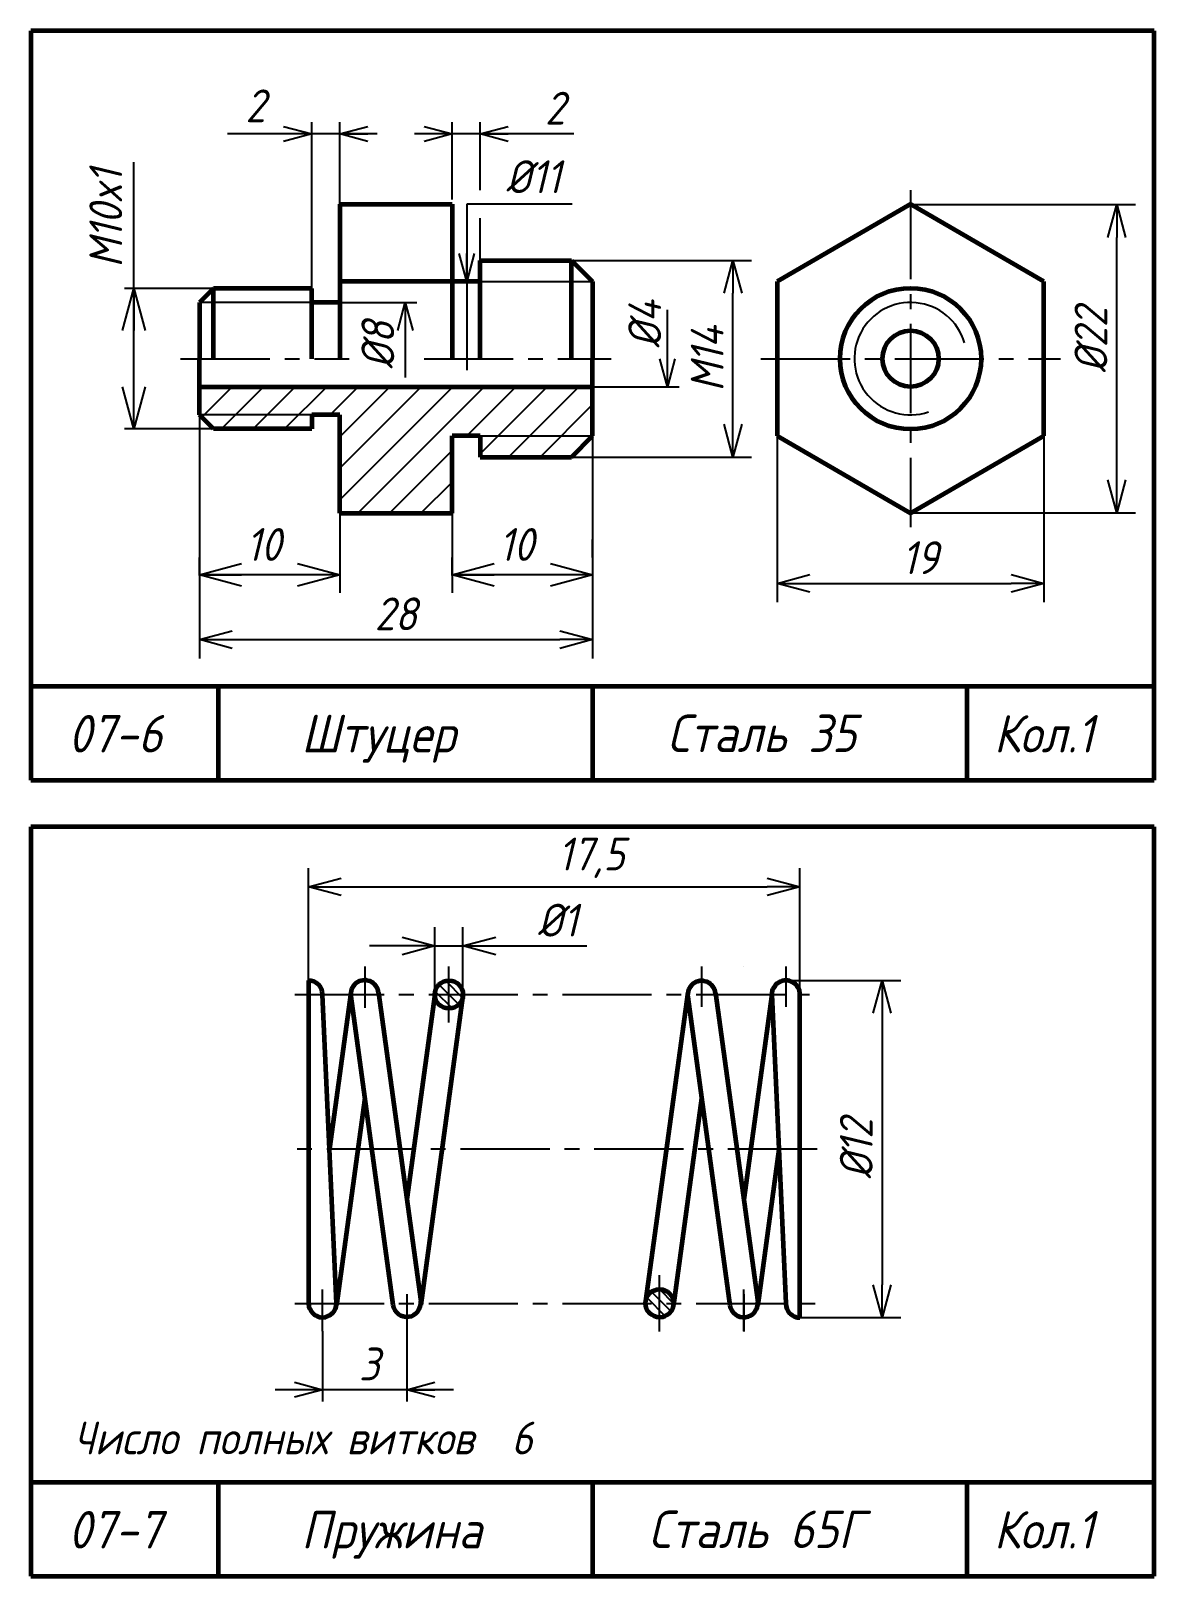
# Model space of a CAD drawing. Header units: millimetres. Extents: x -255 to 513, y 132 to 472.
# Drawn here: x 135 to 255, y 307 to 472 of the extents above; entities that cross this region are included whole.
import ezdxf

# ---------------------------------------------------------------- set-up
doc = ezdxf.new("R2010")
doc.units = ezdxf.units.MM
doc.header["$LTSCALE"] = 0.5
doc.linetypes.add('CENTER2', pattern=[28.575, 19.05, -3.175, 3.175, -3.175])
doc.layers.get('Defpoints').update_dxf_attribs({"color": 5})
doc.styles.get("Standard").update_dxf_attribs({"font": 'isocpeui.ttf', "width": 0.9})
doc.dimstyles.new('Standart 1', dxfattribs={"dimtxt": 3.5, "dimasz": 3.5, "dimexe": 2, "dimexo": 0, "dimgap": 1, "dimtad": 1, "dimtoh": 1, "dimdec": 0, "dimtxsty": 'Standard', "dimblk": 'OPEN30', "dimcen": 2.5, "dimadec": 0, "dimazin": 0, "dimtfac": 1, "dimtdec": 0, "dimtmove": 0, "dimatfit": 3, "dimldrblk": 'DOTSMALL', "dimfxl": 0, "dimarcsym": 0})
pattern_1 = [(135, (-20, 287), (-0.561266, -0.561266), [])]

# ---------------------------------------------------------------- blocks, each defined once
blk = doc.blocks.new('_Open30')
at = {"color": 0, "linetype": 'ByBlock', "lineweight": -2}
for p, q in [((-1, 0.268), (0, 0)), ((0, 0), (-1, -0.268)), ((0, 0), (-1, 0))]:
    blk.add_line(p, q, dxfattribs=at)
blk = doc.blocks.new('*D89')
at = {"color": 0, "lineweight": -2}
for p, q in [((164.66, 369.1), (164.66, 382.6)), ((217.16, 369.1), (217.16, 382.6)), ((168.16, 380.6), (213.66, 380.6))]:
    blk.add_line(p, q, dxfattribs=at)
at = {"layer": 'Defpoints', "color": 0}
for p in [(217.16, 380.6), (164.66, 369.1), (217.16, 369.1)]:
    blk.add_point(p, dxfattribs=at)
at = {"color": 0, "lineweight": -2, "xscale": 3.5, "yscale": 3.5, "zscale": 3.5, "rotation": 180}
blk.add_blockref('_Open30', (164.66, 380.6), dxfattribs=at)
at = {"color": 0, "lineweight": -2, "xscale": 3.5, "yscale": 3.5, "zscale": 3.5}
blk.add_blockref('_Open30', (217.16, 380.6), dxfattribs=at)
at = {"color": 0, "lineweight": -3, "insert": (194.88, 383.7), "char_height": 3.5, "attachment_point": 5}
blk.add_mtext('17,5', dxfattribs=at)
blk = doc.blocks.new('_DotSmall')
at = {"color": 0, "linetype": 'ByBlock', "const_width": 0.5}
blk.add_lwpolyline([(-0.0625, 0, 1), (0.0625, 0, 1)], format="xyb", close=True, dxfattribs=at)
blk = doc.blocks.new('*D90')
at = {"color": 0, "lineweight": -2}
for p, q in [((215.66, 370.6), (227.93, 370.6)), ((225.93, 367.1), (225.93, 338.1)), ((217.16, 334.6), (227.93, 334.6))]:
    blk.add_line(p, q, dxfattribs=at)
at = {"layer": 'Defpoints', "color": 0}
for p in [(215.66, 370.6), (217.16, 334.6), (225.93, 334.6)]:
    blk.add_point(p, dxfattribs=at)
at = {"color": 0, "lineweight": -2, "xscale": 3.5, "yscale": 3.5, "zscale": 3.5}
for p, rotation in [((225.93, 370.6), 90), ((225.93, 334.6), 270)]:
    blk.add_blockref('_Open30', p, dxfattribs=dict(at, rotation=rotation))
at = {"color": 0, "lineweight": -3, "insert": (223.18, 352.63), "char_height": 3.5, "attachment_point": 5, "rotation": 90}
blk.add_mtext('%%c12', dxfattribs=at)
blk = doc.blocks.new('*D91')
at = {"color": 0, "lineweight": -2}
for p, q in [((153, 431), (153, 405)), ((195, 428.75), (195, 405)), ((156.5, 407), (191.5, 407))]:
    blk.add_line(p, q, dxfattribs=at)
at = {"layer": 'Defpoints', "color": 0}
for p in [(153, 431), (195, 428.75), (195, 407)]:
    blk.add_point(p, dxfattribs=at)
at = {"color": 0, "lineweight": -2, "xscale": 3.5, "yscale": 3.5, "zscale": 3.5, "rotation": 180}
blk.add_blockref('_Open30', (153, 407), dxfattribs=at)
at = {"color": 0, "lineweight": -2, "xscale": 3.5, "yscale": 3.5, "zscale": 3.5}
blk.add_blockref('_Open30', (195, 407), dxfattribs=at)
at = {"color": 0, "lineweight": -3, "insert": (174, 409.75), "char_height": 3.5, "attachment_point": 5}
blk.add_mtext('28', dxfattribs=at)
blk = doc.blocks.new('*D92')
at = {"color": 0, "lineweight": -2}
for p, q in [((228.98, 453.45), (253, 453.45)), ((251, 424.05), (251, 449.95)), ((228.98, 420.55), (253, 420.55))]:
    blk.add_line(p, q, dxfattribs=at)
at = {"layer": 'Defpoints', "color": 0}
for p in [(228.98, 453.45), (251, 453.45), (228.98, 420.55)]:
    blk.add_point(p, dxfattribs=at)
at = {"color": 0, "lineweight": -2, "xscale": 3.5, "yscale": 3.5, "zscale": 3.5}
for p, rotation in [((251, 453.45), 90), ((251, 420.55), 270)]:
    blk.add_blockref('_Open30', p, dxfattribs=dict(at, rotation=rotation))
at = {"color": 0, "lineweight": -3, "insert": (248.25, 439), "char_height": 3.5, "attachment_point": 5, "rotation": 90}
blk.add_mtext('%%c22', dxfattribs=at)
blk = doc.blocks.new('*D93')
at = {"color": 0, "lineweight": -2}
for p, q in [((214.73, 428.77), (214.73, 411)), ((243.23, 428.77), (243.23, 411)), ((218.23, 413), (239.73, 413))]:
    blk.add_line(p, q, dxfattribs=at)
at = {"layer": 'Defpoints', "color": 0}
for p in [(214.73, 428.77), (243.23, 428.77), (243.23, 413)]:
    blk.add_point(p, dxfattribs=at)
at = {"color": 0, "lineweight": -2, "xscale": 3.5, "yscale": 3.5, "zscale": 3.5, "rotation": 180}
blk.add_blockref('_Open30', (214.73, 413), dxfattribs=at)
at = {"color": 0, "lineweight": -2, "xscale": 3.5, "yscale": 3.5, "zscale": 3.5}
blk.add_blockref('_Open30', (243.23, 413), dxfattribs=at)
at = {"color": 0, "lineweight": -3, "insert": (230, 415.75), "char_height": 3.5, "attachment_point": 5}
blk.add_mtext('19', dxfattribs=at)
blk = doc.blocks.new('*D96')
at = {"color": 0, "lineweight": -2}
for p, q in [((192.75, 447.5), (212, 447.5)), ((210, 430), (210, 444)), ((192.75, 426.5), (212, 426.5))]:
    blk.add_line(p, q, dxfattribs=at)
at = {"layer": 'Defpoints', "color": 0}
for p in [(192.75, 447.5), (210, 447.5), (192.75, 426.5)]:
    blk.add_point(p, dxfattribs=at)
at = {"color": 0, "lineweight": -2, "xscale": 3.5, "yscale": 3.5, "zscale": 3.5}
for p, rotation in [((210, 447.5), 90), ((210, 426.5), 270)]:
    blk.add_blockref('_Open30', p, dxfattribs=dict(at, rotation=rotation))
at = {"color": 0, "lineweight": -3, "insert": (207.25, 437), "char_height": 3.5, "attachment_point": 5, "rotation": 90}
blk.add_mtext('M14', dxfattribs=at)
blk = doc.blocks.new('*D97')
at = {"color": 0, "lineweight": -2}
for p, q in [((178.16, 369.09), (178.16, 376.29)), ((181.16, 369.03), (181.16, 376.29)), ((174.66, 374.29), (171.16, 374.29)), ((178.16, 374.29), (181.16, 374.29)), ((184.66, 374.29), (194.4, 374.29))]:
    blk.add_line(p, q, dxfattribs=at)
at = {"layer": 'Defpoints', "color": 0}
for p in [(181.16, 374.29), (178.16, 369.09), (181.16, 369.03)]:
    blk.add_point(p, dxfattribs=at)
at = {"color": 0, "lineweight": -2, "xscale": 3.5, "yscale": 3.5, "zscale": 3.5}
blk.add_blockref('_Open30', (178.16, 374.29), dxfattribs=at)
at = {"color": 0, "lineweight": -2, "xscale": 3.5, "yscale": 3.5, "zscale": 3.5, "rotation": 180}
blk.add_blockref('_Open30', (181.16, 374.29), dxfattribs=at)
at = {"color": 0, "lineweight": -3, "insert": (191.28, 377.04), "char_height": 3.5, "attachment_point": 5}
blk.add_mtext('%%c1', dxfattribs=at)

msp = doc.modelspace()

# ---------------------------------------------------------------- hatches: boundary and pattern name
at = {"lineweight": -3}
h = msp.add_hatch(dxfattribs=at)
h.set_pattern_fill('ANSI31', scale=0.75, style=0)
h.set_pattern_definition([(45, (-20, 372), (-1.683798, 1.683798), [])])
h.paths.add_polyline_path([(165, 429.5), (165, 431), (153, 431), (154.5, 429.5)], flags=17)
h.paths.add_polyline_path([(165, 431), (168, 431), (168, 420.5), (180, 420.5), (180, 421), (180, 428.75), (183, 428.75), (195, 428.75), (195, 434), (153, 434), (153, 431)])
h.paths.add_polyline_path([(183, 428.75), (183, 426.5), (192.75, 426.5), (195, 428.75)], flags=17)
h = msp.add_hatch(dxfattribs=at)
h.set_pattern_fill('ANSI31', scale=0.25, angle=90, style=0)
h.set_pattern_definition(pattern_1)
edge = h.paths.add_edge_path()
edge.add_arc((179.66, 369.1), 1.5, 0, 360)
h = msp.add_hatch(dxfattribs=at)
h.set_pattern_fill('ANSI31', scale=0.25, angle=90, style=0)
h.set_pattern_definition(pattern_1)
edge = h.paths.add_edge_path()
edge.add_arc((202.16, 336.13), 1.5, 0, 360)

# ---------------------------------------------------------------- linework, layer by layer
at = {"color": 7, "lineweight": 60}
for p, q in [((255, 472), (135, 472)), ((135, 472), (135, 392)), ((255, 392), (255, 472)), ((168, 453.5), (168, 437)), ((168, 453.5), (180, 453.5)), ((180, 453.5), (180, 437)), ((228.98, 453.5), (214.73, 445.23)), ((243.23, 445.23), (228.98, 453.5)), ((183, 447.5), (192.75, 447.5)), ((183, 437), (183, 447.5)), ((192.75, 447.5), (195, 445.25)), ((192.75, 437), (192.75, 447.5)), ((154.5, 444.5), (153, 443)), ((165, 444.5), (154.5, 444.5)), ((154.5, 437), (154.5, 444.5)), ((165, 437), (165, 444.5)), ((183, 445.23), (168, 445.23)), ((195, 445.25), (195, 437)), ((214.73, 445.23), (214.73, 428.77)), ((243.23, 428.77), (243.23, 445.23)), ((153, 443), (153, 437)), ((168, 443), (165, 443)), ((153, 431), (153, 437)), ((195, 428.75), (195, 437)), ((153, 434), (195, 434)), ((154.5, 429.5), (153, 431)), ((168, 431), (165, 431)), ((165, 431), (165, 429.5)), ((168, 420.5), (168, 431)), ((165, 429.5), (154.5, 429.5)), ((183, 428.75), (180, 428.75)), ((180, 420.5), (180, 428.75)), ((183, 428.75), (183, 426.5)), ((192.75, 426.5), (195, 428.75)), ((214.73, 428.77), (228.98, 420.5)), ((228.98, 420.5), (243.23, 428.77)), ((183, 426.5), (192.75, 426.5)), ((168, 420.5), (180, 420.5)), ((255, 402), (135, 402)), ((155, 402), (155, 392)), ((195, 402), (195, 392)), ((235, 402), (235, 392)), ((135, 392), (255, 392)), ((255, 387), (135, 387)), ((135, 387), (135, 307)), ((255, 307), (255, 387)), ((169.18, 369.3), (166.91, 352.66)), ((178.16, 369.1), (175.16, 347.25)), ((181.16, 369.03), (176.65, 335.98)), ((205.18, 369.33), (200.68, 336.36)), ((214.16, 369.1), (211.16, 347.2)), ((170.66, 358.02), (167.65, 335.92)), ((206.66, 357.99), (203.65, 335.96)), ((214.91, 352.54), (212.65, 335.96)), ((255, 317), (135, 317)), ((155, 317), (155, 307)), ((195, 317), (195, 307)), ((235, 317), (235, 307)), ((135, 307), (255, 307))]:
    msp.add_line(p, q, dxfattribs=at)
at = {"color": 7, "lineweight": -3}
for p, q in [((165, 444.5), (165, 462.25)), ((168, 453.5), (168, 462.25)), ((180, 454), (180, 462.25)), ((183, 455), (183, 462.25)), ((172, 461), (156, 461)), ((193, 461), (176, 461)), ((146, 434), (146, 458)), ((192.82, 453.51), (181.56, 453.51)), ((181.56, 453.51), (181.56, 435.76)), ((183, 447), (183, 452)), ((154.5, 444.5), (145, 444.5)), ((183, 445.25), (195, 445.25)), ((165, 443), (153, 443)), ((168, 443), (176.25, 443)), ((203, 434), (203, 442.23)), ((175, 440), (175, 435)), ((195, 434), (204.25, 434)), ((165, 431), (153, 431)), ((154.5, 429.5), (145, 429.5)), ((153, 429.96), (153, 410.29)), ((183, 428.75), (195, 428.75)), ((195, 428.75), (195, 410.15)), ((168, 421), (168, 412)), ((180, 421), (180, 412)), ((168, 413.91), (153, 413.91)), ((195, 413.91), (180, 413.91)), ((170.66, 372.1), (170.66, 367.69)), ((179.66, 366.1), (179.66, 372.1)), ((206.66, 372.1), (206.66, 367.77)), ((215.66, 372.1), (215.66, 367.77)), ((202.16, 333.13), (202.16, 339.13)), ((166.16, 333.14), (166.16, 337.6)), ((175.16, 337.1), (175.16, 333.13)), ((211.16, 337.1), (211.16, 333.13)), ((166.16, 333.14), (166.16, 325.65)), ((175.16, 333.13), (175.16, 325.65)), ((180.16, 326.9), (161.11, 326.9))]:
    msp.add_line(p, q, dxfattribs=at)
at = {"color": 7, "linetype": 'CENTER2', "lineweight": -3}
for p, q in [((228.98, 455), (228.98, 419)), ((151, 437), (169, 437)), ((177, 437), (197, 437)), ((213, 437), (245, 437)), ((163.21, 369.1), (218.2, 369.1)), ((219, 352.6), (162.13, 352.6)), ((163.21, 336.1), (219.09, 336.1))]:
    msp.add_line(p, q, dxfattribs=at)
at = {"color": 7, "lineweight": -3, "ltscale": 0.3}
for p, q in [((195, 415.76), (195, 417.7)), ((153, 413.85), (153, 415.78)), ((180, 413.85), (180, 415.78))]:
    msp.add_line(p, q, dxfattribs=at)
at = {"color": 7}
for p, q in [((211.16, 372.1), (211.16, 372.1)), ((211.16, 333.14), (211.16, 337.6))]:
    msp.add_line(p, q, dxfattribs=at)
at = {"color": 7, "lineweight": 60, "ltscale": 0.3}
for p, q in [((164.66, 370.6), (164.66, 336.1)), ((167.66, 336.1), (166.16, 369.1)), ((169.18, 368.9), (173.68, 335.96)), ((172.15, 369.3), (176.65, 336.37)), ((205.18, 368.83), (209.68, 335.89)), ((208.15, 369.24), (212.65, 336.3)), ((214.16, 369.1), (215.66, 336.1)), ((217.16, 334.6), (217.16, 369.1))]:
    msp.add_line(p, q, dxfattribs=at)
at = {"color": 7, "lineweight": 60}
for radius in [7.53, 3]:
    msp.add_circle((228.98, 437), radius, dxfattribs=at)
at = {"color": 7, "lineweight": 60, "ltscale": 0.3}
for centre in [(179.66, 369.1), (202.16, 336.13)]:
    msp.add_circle(centre, 1.5, dxfattribs=at)
at = {"color": 7, "lineweight": -3}
msp.add_arc((228.98, 437), 6, 16.2459, 288.6351, dxfattribs=at)
at = {"color": 7, "lineweight": 60}
for centre, start, end in [((164.66, 369.1), 1.1613, 90), ((215.66, 369.1), 359.9883, 180.0117), ((166.16, 336.13), 181.1613, 358.8387)]:
    msp.add_arc(centre, 1.5, start, end, dxfattribs=at)
at = {"color": 7, "lineweight": 60, "ltscale": 0.3}
for centre, start, end in [((170.66, 369.13), 6.4442, 189.1009), ((206.66, 369.06), 6.4442, 189.1009), ((175.16, 336.19), 188.9346, 6.627), ((211.16, 336.13), 188.9346, 6.627), ((217.16, 336.1), 180, 270.003)]:
    msp.add_arc(centre, 1.5, start, end, dxfattribs=at)

# ---------------------------------------------------------------- block references
at = {"color": 7, "lineweight": -3, "xscale": 3, "yscale": 3, "zscale": 3}
for p in [(165, 461), (180, 461), (166.16, 326.9)]:
    msp.add_blockref('_Open30', p, dxfattribs=at)
at = {"color": 7, "lineweight": -3}
for p, xscale, yscale, zscale, rotation in [((168, 461), 3, 3, 3, 180), ((183, 461), 3, 3, 3, 180), ((181.56, 445.23), 3, 3, 3, 270), ((146, 444.5), 4.5, 4.5, 4.5, 90), ((175, 443), 3, 3, 3, 90), ((203, 434), 3, 3, 3, 270), ((146, 429.5), 4.5, 4.5, 4.5, 270), ((175.16, 326.9), 3, 3, 3, 180)]:
    msp.add_blockref('_Open30', p, dxfattribs=dict(at, xscale=xscale, yscale=yscale, zscale=zscale, rotation=rotation))
at = {"color": 7, "lineweight": -3, "ltscale": 0.3, "xscale": 4.5, "yscale": 4.5, "zscale": 4.5, "rotation": 180}
for p in [(153, 413.91), (180, 413.91)]:
    msp.add_blockref('_Open30', p, dxfattribs=at)
at = {"color": 7, "lineweight": -3, "ltscale": 0.3, "xscale": 4.5, "yscale": 4.5, "zscale": 4.5}
for p in [(168, 413.91), (195, 413.91)]:
    msp.add_blockref('_Open30', p, dxfattribs=at)

# ---------------------------------------------------------------- texts
at = {"color": 7, "lineweight": -3, "width": 0.9}
for p in [(158, 415.41), (185, 415.41)]:
    msp.add_text('10', height=3.5, dxfattribs=at).set_placement(p)
at = {"color": 7, "width": 0.9}
for s, height, p in [('07-6', 4, (139, 394.95)), ('Штуцер', 4, (163.89, 394.95)), ('Сталь 35', 4, (203, 395)), ('Кол.1', 4, (237.89, 394.95)), ('Число полных витков  6', 3.5, (139.53, 320)), ('07-7', 4, (139, 309.95)), ('Пружина', 4, (163.89, 309.95)), ('Сталь 65Г', 4, (201, 310)), ('Кол.1', 4, (237.89, 309.95))]:
    msp.add_text(s, height=height, dxfattribs=at).set_placement(p)
at = {"color": 7, "lineweight": -3, "char_height": 3.5, "attachment_point": 5}
for s, insert in [('\\A1;2', (159, 464)), ('2', (191, 463.75)), ('%%c11', (188.69, 456.43)), ('3', (171.16, 329.65))]:
    msp.add_mtext(s, dxfattribs=dict(at, insert=insert))
at = {"color": 7, "lineweight": -3, "char_height": 3.5, "attachment_point": 5, "rotation": 90}
for s, insert in [('\\A1;M10x1', (143, 452)), ('%%c4', (200.58, 440.68)), ('%%c8', (172.07, 438.45))]:
    msp.add_mtext(s, dxfattribs=dict(at, insert=insert))

# ---------------------------------------------------------------- dimensions: what is measured, and where the dimension line sits
at = {"color": 7, "lineweight": -3}
for base, p1, p2, text, picture, middle in [((251, 453.45), (228.98, 420.55), (228.98, 453.45), '%%c22', '*D92', (251, 439)), ((210, 447.5), (192.75, 426.5), (192.75, 447.5), 'M14', '*D96', (210, 437))]:
    dim = msp.add_linear_dim(base=base, p1=p1, p2=p2, angle=90, text=text, dimstyle='Standart 1', dxfattribs=at)
    dim.commit()
    dim.dimension.update_dxf_attribs({"geometry": picture, "text_midpoint": middle, "dimtype": 160})
for base, p1, p2, text, picture, middle in [((195, 407), (153, 431), (195, 428.75), '28', '*D91', (174, 407)), ((243.23, 413), (214.73, 428.77), (243.23, 428.77), '19', '*D93', (230, 413)), ((181.16, 374.29), (178.16, 369.09), (181.16, 369.03), '%%c1', '*D97', (191.28, 374.29))]:
    dim = msp.add_linear_dim(base=base, p1=p1, p2=p2, text=text, dimstyle='Standart 1', dxfattribs=at)
    dim.commit()
    dim.dimension.update_dxf_attribs({"geometry": picture, "text_midpoint": middle, "dimtype": 160})
at = {"color": 7, "lineweight": -3, "ltscale": 0.3}
dim = msp.add_linear_dim(base=(217.16, 380.6), p1=(164.66, 369.1), p2=(217.16, 369.1), text='17,5', dimstyle='Standart 1', dxfattribs=at)
dim.commit()
dim.dimension.update_dxf_attribs({"geometry": '*D89', "text_midpoint": (194.88, 380.6), "dimtype": 160})
dim = msp.add_linear_dim(base=(225.93, 334.6), p1=(215.66, 370.6), p2=(217.16, 334.6), angle=90, text='%%c12', dimstyle='Standart 1', dxfattribs=at)
dim.commit()
dim.dimension.update_dxf_attribs({"geometry": '*D90', "text_midpoint": (225.93, 352.63), "dimtype": 160})

doc.saveas('drawing.dxf')
